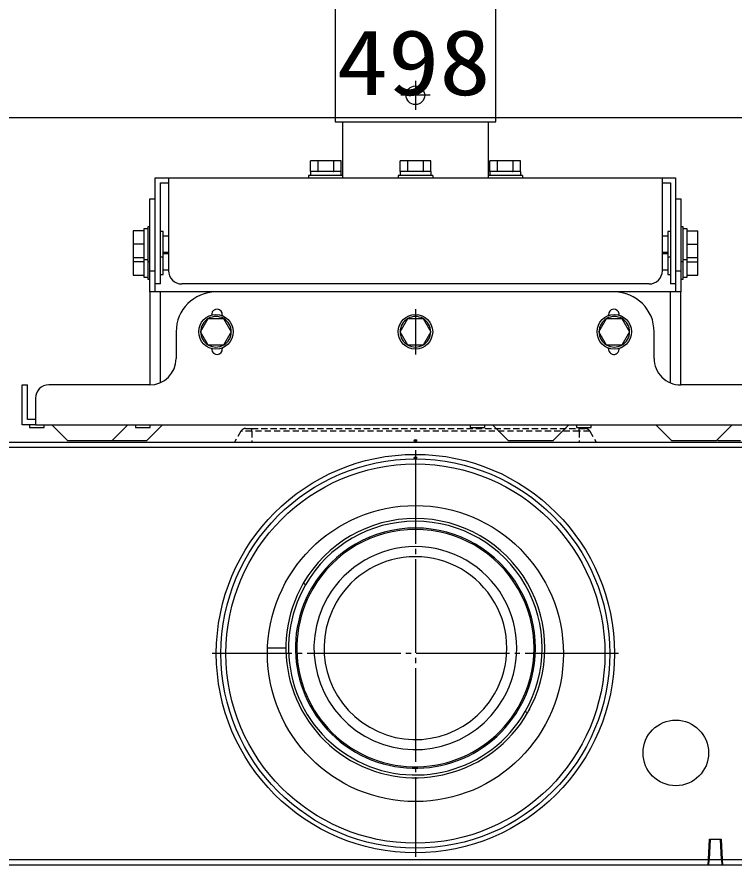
# Model space of a CAD drawing. Units: millimetres, scale not verified. Extents: x -63 to 63, y -57 to 57.
# Drawn here: x -40.24 to -13.94, y -0.45 to 30.63 of the extents above; entities that cross this region are included whole.
import ezdxf
from ezdxf.enums import TextEntityAlignment as Align

# ---------------------------------------------------------------- set-up
doc = ezdxf.new("R2010")
doc.units = ezdxf.units.MM
doc.header["$LTSCALE"] = 0.190236
doc.header["$PDMODE"] = 32
doc.header["$PDSIZE"] = 0.0951
doc.linetypes.add('DASHED1', pattern=[1.8, 1.2, -0.6])
doc.linetypes.add('LONG_CHAIN', pattern=[21, 18, -1, 1, -1])
for name, color, linetype in [('0-2_S1', 1, 'Continuous'), ('0-4_GAIKEI', 1, 'Continuous'), ('0-5_KIJUN', 7, 'LONG_CHAIN'), ('0-6_SUNPO', 3, 'Continuous')]:
    doc.layers.add(name, color=color, linetype=linetype)
doc.styles.add('ＭＳ ゴシック', font='')
doc.styles.get('ＭＳ ゴシック').set_extended_font_data('MS Gothic')

msp = doc.modelspace()

# ---------------------------------------------------------------- linework, layer by layer
at = {"layer": '0-2_S1'}
for p, q in [((-28.5679, 41.5928), (-28.5679, 26.7896)), ((-28.3001, 26.7896), (-28.3001, 24.7445)), ((-22.9437, 24.7445), (-22.9437, 26.7896)), ((-29.1924, 25.358), (-29.4735, 25.358)), ((-29.4735, 24.9685), (-29.4735, 25.358)), ((-28.6302, 25.358), (-29.1924, 25.358)), ((-29.1924, 24.9685), (-29.1924, 25.358)), ((-28.349, 25.358), (-28.6302, 25.358)), ((-28.6302, 25.358), (-28.6302, 24.9685)), ((-28.349, 24.9685), (-28.349, 25.358)), ((-25.903, 25.358), (-26.1842, 25.358)), ((-26.1842, 24.9685), (-26.1842, 25.358)), ((-25.3408, 25.358), (-25.903, 25.358)), ((-25.903, 24.9685), (-25.903, 25.358)), ((-25.0597, 25.358), (-25.3408, 25.358)), ((-25.3408, 25.358), (-25.3408, 24.9685)), ((-25.0597, 24.9685), (-25.0597, 25.358)), ((-22.6138, 25.358), (-22.8949, 25.358)), ((-22.8949, 24.9685), (-22.8949, 25.358)), ((-22.0514, 25.358), (-22.6138, 25.358)), ((-22.6138, 24.9685), (-22.6138, 25.358)), ((-21.7703, 25.358), (-22.0514, 25.358)), ((-22.0514, 25.358), (-22.0514, 24.9685)), ((-21.7703, 24.9685), (-21.7703, 25.358)), ((-29.4735, 24.9685), (-29.4712, 24.9685)), ((-29.4713, 24.9685), (-29.4713, 24.8224)), ((-29.1947, 24.9685), (-29.4712, 24.9685)), ((-29.1947, 24.9685), (-29.1924, 24.9685)), ((-29.1924, 24.9685), (-29.1878, 24.9685)), ((-28.6347, 24.9685), (-29.1878, 24.9685)), ((-28.6347, 24.9685), (-28.6302, 24.9685)), ((-28.6302, 24.9685), (-28.6278, 24.9685)), ((-28.3513, 24.9685), (-28.6278, 24.9685)), ((-28.3513, 24.9685), (-28.3513, 24.8224)), ((-28.3513, 24.9685), (-28.349, 24.9685)), ((-26.1842, 24.9685), (-26.1819, 24.9685)), ((-25.9054, 24.9685), (-26.1819, 24.9685)), ((-26.1819, 24.9685), (-26.1819, 24.8224)), ((-25.9054, 24.9685), (-25.903, 24.9685)), ((-25.903, 24.9685), (-25.8984, 24.9685)), ((-25.3455, 24.9685), (-25.8984, 24.9685)), ((-25.3455, 24.9685), (-25.3408, 24.9685)), ((-25.3408, 24.9685), (-25.3385, 24.9685)), ((-25.062, 24.9685), (-25.3385, 24.9685)), ((-25.062, 24.9685), (-25.062, 24.8224)), ((-25.062, 24.9685), (-25.0597, 24.9685)), ((-22.8949, 24.9685), (-22.8926, 24.9685)), ((-22.6161, 24.9685), (-22.8926, 24.9685)), ((-22.8926, 24.9685), (-22.8926, 24.8224)), ((-22.6161, 24.9685), (-22.6138, 24.9685)), ((-22.6138, 24.9685), (-22.6092, 24.9685)), ((-22.0561, 24.9685), (-22.6092, 24.9685)), ((-22.0561, 24.9685), (-22.0514, 24.9685)), ((-22.0514, 24.9685), (-22.0492, 24.9685)), ((-21.7726, 24.9685), (-22.0492, 24.9685)), ((-21.7726, 24.9685), (-21.7726, 24.8224)), ((-21.7726, 24.9685), (-21.7703, 24.9685)), ((-35.1661, 23.9653), (-35.1661, 24.7445)), ((-34.6792, 24.7445), (-34.6792, 21.3358)), ((-28.3001, 24.8224), (-29.5443, 24.8224)), ((-29.5443, 24.8224), (-29.5443, 24.7445)), ((-24.9889, 24.8224), (-26.2549, 24.8224)), ((-26.2549, 24.8224), (-26.2549, 24.7445)), ((-24.9889, 24.8224), (-24.9889, 24.7445)), ((-21.6996, 24.8224), (-22.9437, 24.8224)), ((-21.6996, 24.8224), (-21.6996, 24.7445)), ((-16.5647, 21.3358), (-16.5647, 24.7445)), ((-16.0778, 24.7445), (-16.0778, 23.9653)), ((-35.3609, 23.9653), (-35.1661, 23.9653)), ((-16.0778, 23.9653), (-15.883, 23.9653)), ((-35.9745, 22.7966), (-35.9745, 22.3097)), ((-35.5848, 22.7966), (-35.9745, 22.7966)), ((-35.5848, 22.8697), (-35.5848, 22.7966)), ((-35.4388, 22.8697), (-35.5848, 22.8697)), ((-35.5848, 22.7927), (-35.5848, 22.7966)), ((-35.5848, 22.7927), (-35.5848, 22.3137)), ((-35.4388, 22.9428), (-35.4388, 22.3097)), ((-35.3609, 22.9428), (-35.4388, 22.9428)), ((-34.8739, 22.7723), (-34.9713, 22.7723)), ((-16.2725, 22.7723), (-16.3699, 22.7723)), ((-15.8051, 22.9428), (-15.883, 22.9428)), ((-15.8051, 21.6767), (-15.8051, 22.9428)), ((-15.659, 22.8697), (-15.8051, 22.8697)), ((-15.659, 22.7966), (-15.659, 22.8697)), ((-15.659, 22.7967), (-15.2695, 22.7967)), ((-15.659, 22.7967), (-15.659, 22.7927)), ((-15.659, 22.3137), (-15.659, 22.7927)), ((-15.2695, 22.3097), (-15.2695, 22.7967)), ((-34.6792, 22.6019), (-34.8739, 22.6019)), ((-16.3699, 22.6019), (-16.5647, 22.6019)), ((-35.9745, 22.3097), (-35.9745, 21.8227)), ((-35.5848, 22.3097), (-35.9745, 22.3097)), ((-35.5848, 22.3097), (-35.5848, 22.3137)), ((-35.5848, 22.3057), (-35.5848, 22.3097)), ((-35.5848, 22.3057), (-35.5848, 21.8268)), ((-35.4388, 22.3097), (-35.4388, 21.6767)), ((-15.659, 22.3137), (-15.659, 22.3097)), ((-15.659, 22.3097), (-15.659, 22.3057)), ((-15.659, 22.3097), (-15.2695, 22.3097)), ((-15.659, 21.8268), (-15.659, 22.3057)), ((-15.2695, 21.8228), (-15.2695, 22.3097)), ((-35.9745, 21.8227), (-35.5848, 21.8227)), ((-35.9745, 21.8227), (-35.9745, 21.6562)), ((-35.5848, 21.8227), (-35.5848, 21.8268)), ((-35.5848, 21.8228), (-35.5848, 21.7497)), ((-34.9713, 21.8471), (-34.8739, 21.8471)), ((-34.8739, 22.0176), (-34.6792, 22.0176)), ((-34.6792, 21.9484), (-34.8739, 21.9484)), ((-16.5647, 22.0176), (-16.3699, 22.0176)), ((-16.3699, 21.9484), (-16.5647, 21.9484)), ((-16.3699, 21.8471), (-16.2725, 21.8471)), ((-15.659, 21.8268), (-15.659, 21.8228)), ((-15.659, 21.8228), (-15.2695, 21.8228)), ((-15.659, 21.7497), (-15.659, 21.8228)), ((-15.2695, 21.6562), (-15.2695, 21.8227)), ((-35.9745, 21.6562), (-35.9745, 21.1692)), ((-35.5848, 21.6562), (-35.9745, 21.6562)), ((-35.5848, 21.7497), (-35.4388, 21.7497)), ((-35.5848, 21.7497), (-35.5848, 21.6602)), ((-35.5848, 21.6562), (-35.5848, 21.6602)), ((-35.5848, 21.6522), (-35.5848, 21.6562)), ((-35.5848, 21.6522), (-35.5848, 21.1732)), ((-35.4388, 21.6767), (-35.3609, 21.6767)), ((-35.4388, 21.6767), (-35.4388, 21.6562)), ((-35.4388, 21.6562), (-35.4388, 21.0232)), ((-15.883, 21.6767), (-15.8051, 21.6767)), ((-15.8051, 21.7497), (-15.659, 21.7497)), ((-15.8051, 21.0232), (-15.8051, 21.6767)), ((-15.659, 21.6602), (-15.659, 21.7497)), ((-15.659, 21.6602), (-15.659, 21.6562)), ((-15.659, 21.6562), (-15.659, 21.6522)), ((-15.659, 21.6562), (-15.2695, 21.6562)), ((-15.659, 21.1732), (-15.659, 21.6522)), ((-15.2695, 21.1692), (-15.2695, 21.6562)), ((-35.5848, 21.1692), (-35.5848, 21.0962)), ((-35.3609, 21.3358), (-35.1661, 21.3358)), ((-34.9713, 21.1936), (-34.8739, 21.1936)), ((-34.8739, 21.364), (-34.6792, 21.364)), ((-16.5647, 21.364), (-16.3699, 21.364)), ((-16.3699, 21.1936), (-16.2725, 21.1936)), ((-16.0778, 21.3358), (-15.883, 21.3358)), ((-16.0778, 21.3358), (-16.0778, 20.8489)), ((-15.659, 21.1732), (-15.659, 21.1692)), ((-15.659, 21.1692), (-15.2695, 21.1692)), ((-15.659, 21.0962), (-15.659, 21.1692)), ((-35.5848, 21.0962), (-35.4388, 21.0962)), ((-35.4388, 21.0232), (-35.3609, 21.0232)), ((-35.1661, 20.5567), (-35.1661, 20.8489)), ((-17.0517, 20.8489), (-34.1922, 20.8489)), ((-16.0778, 20.8489), (-16.2725, 20.8489)), ((-16.0778, 20.8489), (-16.0778, 20.5567)), ((-15.883, 21.0232), (-15.8051, 21.0232)), ((-15.8051, 21.0962), (-15.659, 21.0962)), ((-34.9713, 17.2434), (-34.9713, 20.5567)), ((-18.3277, 20.5567), (-32.9361, 20.5567)), ((-16.2725, 17.2303), (-16.2725, 20.5567)), ((-15.883, 17.1481), (-15.883, 20.5567)), ((-33.4984, 19.0958), (-33.2172, 19.5828)), ((-33.2173, 19.5828), (-32.655, 19.5828)), ((-32.655, 19.5828), (-32.3738, 19.0959)), ((-26.1842, 19.0958), (-25.903, 19.5828)), ((-25.9031, 19.5828), (-25.3408, 19.5828)), ((-25.3408, 19.5828), (-25.0596, 19.0959)), ((-18.89, 19.0959), (-18.6088, 19.5828)), ((-18.6088, 19.5828), (-18.0465, 19.5828)), ((-18.0466, 19.5828), (-17.7654, 19.0959)), ((-34.397, 19.0959), (-34.397, 18.122)), ((-33.2172, 18.6089), (-33.4984, 19.0958)), ((-32.3738, 19.0959), (-32.6549, 18.6089)), ((-25.9031, 18.6089), (-26.1842, 19.0958)), ((-25.0596, 19.0959), (-25.3408, 18.6089)), ((-18.6088, 18.6089), (-18.89, 19.0958)), ((-17.7654, 19.0959), (-18.0465, 18.6089)), ((-16.8669, 18.122), (-16.8669, 19.0959)), ((-32.655, 18.6089), (-33.2172, 18.6089)), ((-25.3408, 18.6089), (-25.9031, 18.6089)), ((-18.0466, 18.6089), (-18.6088, 18.6089)), ((-40.0455, 16.6611), (-40.0455, 17.1481)), ((-40.0455, 17.1481), (-39.8508, 17.1481)), ((-39.8508, 16.6611), (-39.8508, 17.1481)), ((-35.3709, 17.1481), (-39.0716, 17.1481)), ((-12.1922, 17.1481), (-15.893, 17.1481)), ((-40.0455, 15.6872), (-40.0455, 16.6611)), ((-39.8508, 15.882), (-39.8508, 16.6611)), ((-39.5586, 16.6611), (-39.5586, 15.6872)), ((-39.5586, 15.882), (-39.8508, 15.882)), ((-39.5586, 15.6872), (-40.0455, 15.6872)), ((-39.7777, 15.6872), (-39.7777, 15.5898)), ((-39.7777, 15.5898), (-39.2421, 15.5898)), ((-39.5586, 15.6872), (-11.7052, 15.6872)), ((-39.2421, 15.5898), (-39.2421, 15.6872)), ((-38.9575, 15.6872), (-38.3732, 15.1029)), ((-36.751, 15.1029), (-36.1666, 15.6872)), ((-35.8821, 15.6872), (-35.8821, 15.5898)), ((-35.8821, 15.5898), (-35.3465, 15.5898)), ((-35.4849, 15.1029), (-34.9006, 15.6872)), ((-35.3465, 15.5898), (-35.3465, 15.6872)), ((-23.611, 15.6872), (-23.611, 15.5898)), ((-23.611, 15.5898), (-23.0754, 15.5898)), ((-23.0754, 15.5898), (-23.0754, 15.6872)), ((-22.7909, 15.6872), (-22.2066, 15.1028)), ((-20.5843, 15.1029), (-20, 15.6872)), ((-19.7155, 15.6872), (-19.7155, 15.5898)), ((-19.7155, 15.5898), (-19.1799, 15.5898)), ((-19.1799, 15.5898), (-19.1799, 15.6872)), ((-16.8015, 15.6872), (-16.2171, 15.1029)), ((-14.5949, 15.1029), (-14.0106, 15.6872)), ((-37.5621, 15.1029), (-38.3732, 15.1029)), ((-36.751, 15.1029), (-37.5621, 15.1029)), ((-36.2961, 15.1029), (-36.751, 15.1029)), ((-35.485, 15.1029), (-36.2961, 15.1029)), ((-21.3954, 15.1029), (-22.2066, 15.1029)), ((-20.5843, 15.1029), (-21.3954, 15.1029)), ((-15.406, 15.1029), (-16.2171, 15.1029)), ((-14.5949, 15.1029), (-15.406, 15.1029)), ((-14.5538, 15.1439), (-14.5128, 15.1029)), ((-13.7017, 15.1029), (-14.5128, 15.1029))]:
    msp.add_line(p, q, dxfattribs=at)
at = {"layer": '0-2_S1', "linetype": 'LONG_CHAIN'}
for p, q in [((-25.6219, 28.2992), (-25.6219, 27.2279)), ((-25.0863, 27.7635), (-26.1576, 27.7635)), ((-25.6219, 19.9237), (-25.6219, 18.2681))]:
    msp.add_line(p, q, dxfattribs=at)
at = {"layer": '0-2_S1'}
for points in [[(-28.5679, 26.7896), (-22.6759, 26.7896), (-22.6759, 41.5928)], [(-35.1661, 24.7445), (-34.8739, 24.7445), (-34.6792, 24.7445), (-16.5647, 24.7445), (-16.3699, 24.7445), (-16.0778, 24.7445)], [(-34.9713, 20.8489), (-34.9713, 21.3358), (-34.9713, 24.5497)], [(-34.9713, 24.5497), (-34.8739, 24.5497), (-34.6792, 24.5497)], [(-16.5647, 24.5497), (-16.3699, 24.5497), (-16.2725, 24.5497)], [(-16.2725, 24.5497), (-16.2725, 21.3358), (-16.2725, 20.8489)], [(-35.3609, 20.5567), (-35.3609, 21.3358), (-35.3609, 22.3097), (-35.3609, 22.9914), (-35.3609, 23.9653)], [(-35.1661, 21.3358), (-35.1661, 22.3097), (-35.1661, 22.9914), (-35.1661, 23.9653)], [(-16.0778, 23.9653), (-16.0778, 22.9914), (-16.0778, 22.3097), (-16.0778, 21.3358)], [(-15.883, 23.9653), (-15.883, 22.9914), (-15.883, 22.3097), (-15.883, 21.3358), (-15.883, 20.5567)], [(-34.8739, 21.1936), (-34.8739, 21.8471), (-34.8739, 22.7723)], [(-16.3699, 22.7723), (-16.3699, 21.8471), (-16.3699, 21.1936)], [(-35.9745, 21.1692), (-35.5848, 21.1692), (-35.5848, 21.1732)], [(-34.9713, 20.8489), (-35.1661, 20.8489), (-35.1661, 21.3358)], [(-32.9361, 20.5567), (-34.9713, 20.5567), (-35.3609, 20.5567), (-35.3609, 17.1481)], [(-15.883, 20.5567), (-16.2725, 20.5567), (-18.3277, 20.5567)]]:
    msp.add_lwpolyline(points, dxfattribs=at)
for centre, radius in [((-25.6219, 27.7635), 0.3409), ((-32.9361, 19.0959), 0.633), ((-25.6219, 19.0959), 0.633), ((-18.3277, 19.0959), 0.633)]:
    msp.add_circle(centre, radius, dxfattribs=at)
for centre, radius, start, end in [((-34.1922, 21.3358), 0.4869, 179.99996, 270), ((-17.0517, 21.3358), 0.4869, 270, 359.99998), ((-32.9361, 19.0959), 1.4608, 89.99998, 179.99996), ((-18.3277, 19.0959), 1.4608, 0, 89.99998), ((-32.8984, 19.7325), 0.1948, 355, 174.99999), ((-18.3455, 19.7325), 0.1948, 4.99999, 184.99999), ((-32.9361, 19.0959), 0.56, 60.40373, 119.59186), ((-25.6219, 19.0959), 7.499, 174.99999, 175.31467), ((-25.6219, 19.0959), 7.1094, 174.99999, 175.23921), ((-25.6219, 19.0959), 0.56, 60.40373, 119.59186), ((-18.3277, 19.0959), 0.56, 60.40373, 119.59186), ((-25.6219, 19.0959), 7.1094, 4.81862, 5), ((-25.6219, 19.0959), 7.499, 4.64175, 5), ((-32.9361, 19.0959), 0.56, 120.40809, 179.59403), ((-32.9361, 19.0959), 0.56, 0.40814, 59.594), ((-25.6219, 19.0959), 0.56, 120.40809, 179.59403), ((-25.6219, 19.0959), 0.56, 0.40814, 59.594), ((-18.3277, 19.0959), 0.56, 120.40809, 179.59403), ((-18.3277, 19.0959), 0.56, 0.40814, 59.594), ((-32.9361, 19.0959), 0.56, 180.41032, 239.59183), ((-32.9361, 19.0959), 0.56, 300.41035, 359.59181), ((-25.6219, 19.0959), 0.56, 180.41032, 239.59183), ((-25.6219, 19.0959), 0.56, 300.41035, 359.59181), ((-18.3277, 19.0959), 0.56, 180.41032, 239.59183), ((-18.3277, 19.0959), 0.56, 300.41035, 359.59181), ((-32.9361, 19.0959), 0.56, 240.40818, 299.58745), ((-25.6219, 19.0959), 7.499, 184.60717, 184.99999), ((-32.8984, 18.4593), 0.1948, 185.00001, 5), ((-25.6219, 19.0959), 7.1094, 184.72148, 184.99999), ((-25.6219, 19.0959), 0.56, 240.40818, 299.58745), ((-18.3277, 19.0959), 0.56, 240.40818, 299.58745), ((-18.3455, 18.4593), 0.1948, 174.99999, 355.00001), ((-25.6219, 19.0959), 7.1094, 355.00001, 355.18137), ((-25.6219, 19.0959), 7.499, 355.00001, 355.44141), ((-35.3709, 18.122), 0.9739, 270, 359.99998), ((-15.893, 18.122), 0.9739, 179.99996, 270), ((-39.0716, 16.6611), 0.4869, 89.99998, 179.99996)]:
    msp.add_arc(centre, radius, start, end, dxfattribs=at)
for p in [(-25.6219, 15.1029), (-25.6219, 14.4699)]:
    msp.add_point(p, dxfattribs=at)
at = {"layer": '0-4_GAIKEI', "linetype": 'DASHED1'}
for p, q in [((-31.6219, 15.4527), (-31.6219, 15.5527)), ((-19.6219, 15.4527), (-19.6219, 15.5527)), ((-32.0205, 15.4527), (-32.2515, 15.0527)), ((-31.6219, 15.4527), (-31.6219, 15.0527)), ((-19.2233, 15.4527), (-19.6219, 15.4527)), ((-19.6219, 15.4527), (-19.6219, 15.0527)), ((-19.2233, 15.4527), (-18.9924, 15.0527))]:
    msp.add_line(p, q, dxfattribs=at)
at = {"layer": '0-4_GAIKEI', "color": 7}
for p, q in [((-48.282, 15.0527), (-2.9619, 15.0527)), ((-14.3823, -0.4473), (-14.8608, -0.4473)), ((-14.3814, -0.3973), (-14.3647, -0.3973))]:
    msp.add_line(p, q, dxfattribs=at)
at = {"layer": '0-4_GAIKEI'}
for p, q in [((-2.9619, 14.8527), (-48.282, 14.8527)), ((-21.9345, 10.0947), (-21.9354, 10.0941)), ((-29.649, 9.8277), (-29.7356, 9.8777)), ((-30.3719, 7.5061), (-31.0431, 7.5061)), ((-21.8114, 5.3027), (-21.8547, 5.3277)), ((-21.5083, 5.1277), (-21.5949, 5.1777)), ((-28.9518, 4.7852), (-28.9511, 4.7858)), ((-14.8116, 0.4927), (-14.8504, -0.2473)), ((-14.8116, 0.4927), (-14.8324, 0.4927)), ((-14.8319, 0.5027), (-14.4119, 0.5027)), ((-14.8112, 0.5027), (-14.8116, 0.4927)), ((-14.4316, 0.4927), (-14.8116, 0.4927)), ((-14.3928, -0.2473), (-14.4316, 0.4927)), ((-14.4316, 0.4927), (-14.4114, 0.4927)), ((-48.282, -0.2473), (-14.8712, -0.2473)), ((-14.8635, -0.2973), (-14.8738, -0.2973)), ((-14.8608, -0.4473), (-14.8661, -0.1486)), ((-14.8608, -0.4473), (-14.8504, -0.2473)), ((-14.8503, -0.2473), (-14.3928, -0.2473)), ((-14.3928, -0.2473), (-14.3823, -0.4473)), ((-14.3773, -0.1585), (-14.3823, -0.4473)), ((-14.3726, -0.2473), (-12.3712, -0.2473))]:
    msp.add_line(p, q, dxfattribs=at)
at = {"layer": '0-4_GAIKEI', "linetype": 'DASHED1'}
for points in [[(-31.8473, 15.5527), (-31.6219, 15.5527), (-19.6219, 15.5527), (-19.3965, 15.5527)], [(-19.6219, 15.4527), (-31.6219, 15.4527), (-32.0206, 15.4527)]]:
    msp.add_lwpolyline(points, dxfattribs=at)
at = {"layer": '0-4_GAIKEI'}
for points in [[(-14.8817, -0.4473), (-14.8712, -0.2473), (-14.8319, 0.5027)], [(-14.4119, 0.5027), (-14.3726, -0.2473), (-14.3621, -0.4473)]]:
    msp.add_lwpolyline(points, dxfattribs=at)
at = {"layer": '0-4_GAIKEI', "color": 7}
for points in [[(-14.8608, -0.4473), (-14.8817, -0.4473), (-48.282, -0.4473)], [(-12.3608, -0.4473), (-12.3817, -0.4473), (-14.3621, -0.4473), (-14.3823, -0.4473)]]:
    msp.add_lwpolyline(points, dxfattribs=at)
at = {"layer": '0-4_GAIKEI'}
for centre, radius in [((-25.6219, 7.3027), 7.3018), ((-25.6219, 7.3027), 7.1326), ((-25.6219, 7.3027), 6.95), ((-25.6219, 7.3027), 5.4268), ((-16.0719, 3.6627), 1.2025)]:
    msp.add_circle(centre, radius, dxfattribs=at)
at = {"layer": '0-4_GAIKEI', "linetype": 'DASHED1'}
for centre, start, end in [((-31.8473, 15.3527), 90, 149.99999), ((-19.3965, 15.3527), 29.99996, 90)]:
    msp.add_arc(centre, 0.2, start, end, dxfattribs=at)
at = {"layer": '0-4_GAIKEI'}
for centre, radius, start, end in [((-25.6219, 7.5027), 4.75, 329.99997, 149.99999), ((-25.6219, 7.5027), 4.65, 329.99997, 149.99999), ((-25.6219, 7.5027), 4.4, 329.99997, 149.99999), ((-25.6219, 7.5027), 4.35, 329.99997, 149.99999), ((-25.6219, 7.5027), 3.72, 329.99997, 149.99999), ((-25.6219, 7.5027), 3.3512, 329.99997, 149.99999), ((-25.6219, 7.5027), 4.75, 150, 329.99997), ((-25.6219, 7.5027), 4.65, 150, 329.99997), ((-25.6219, 7.5027), 4.4, 150, 329.99997), ((-25.6219, 7.5027), 4.35, 150, 329.99997), ((-25.6219, 7.5027), 3.72, 150, 329.99997), ((-25.6219, 7.5027), 3.3512, 150, 329.99997), ((-21.4998, 5.2749), 0.0712, 306.25665, 359.99996)]:
    msp.add_arc(centre, radius, start, end, dxfattribs=at)
at = {"layer": '0-5_KIJUN'}
for p, q in [((-25.6219, 14.7527), (-25.6219, -0.1473)), ((-18.1719, 7.3027), (-33.0719, 7.3027))]:
    msp.add_line(p, q, dxfattribs=at)
at = {"layer": '0-6_SUNPO'}
msp.add_line((-2.7219, 26.9373), (-48.522, 26.9373), dxfattribs=at)

# ---------------------------------------------------------------- texts
at = {"layer": '0-6_SUNPO', "style": 'ＭＳ ゴシック', "width": 1.15}
msp.add_text('498', height=2.406, dxfattribs=at).set_placement((-28.5091, 27.0469), align=Align.BOTTOM_LEFT)

doc.saveas('drawing.dxf')
